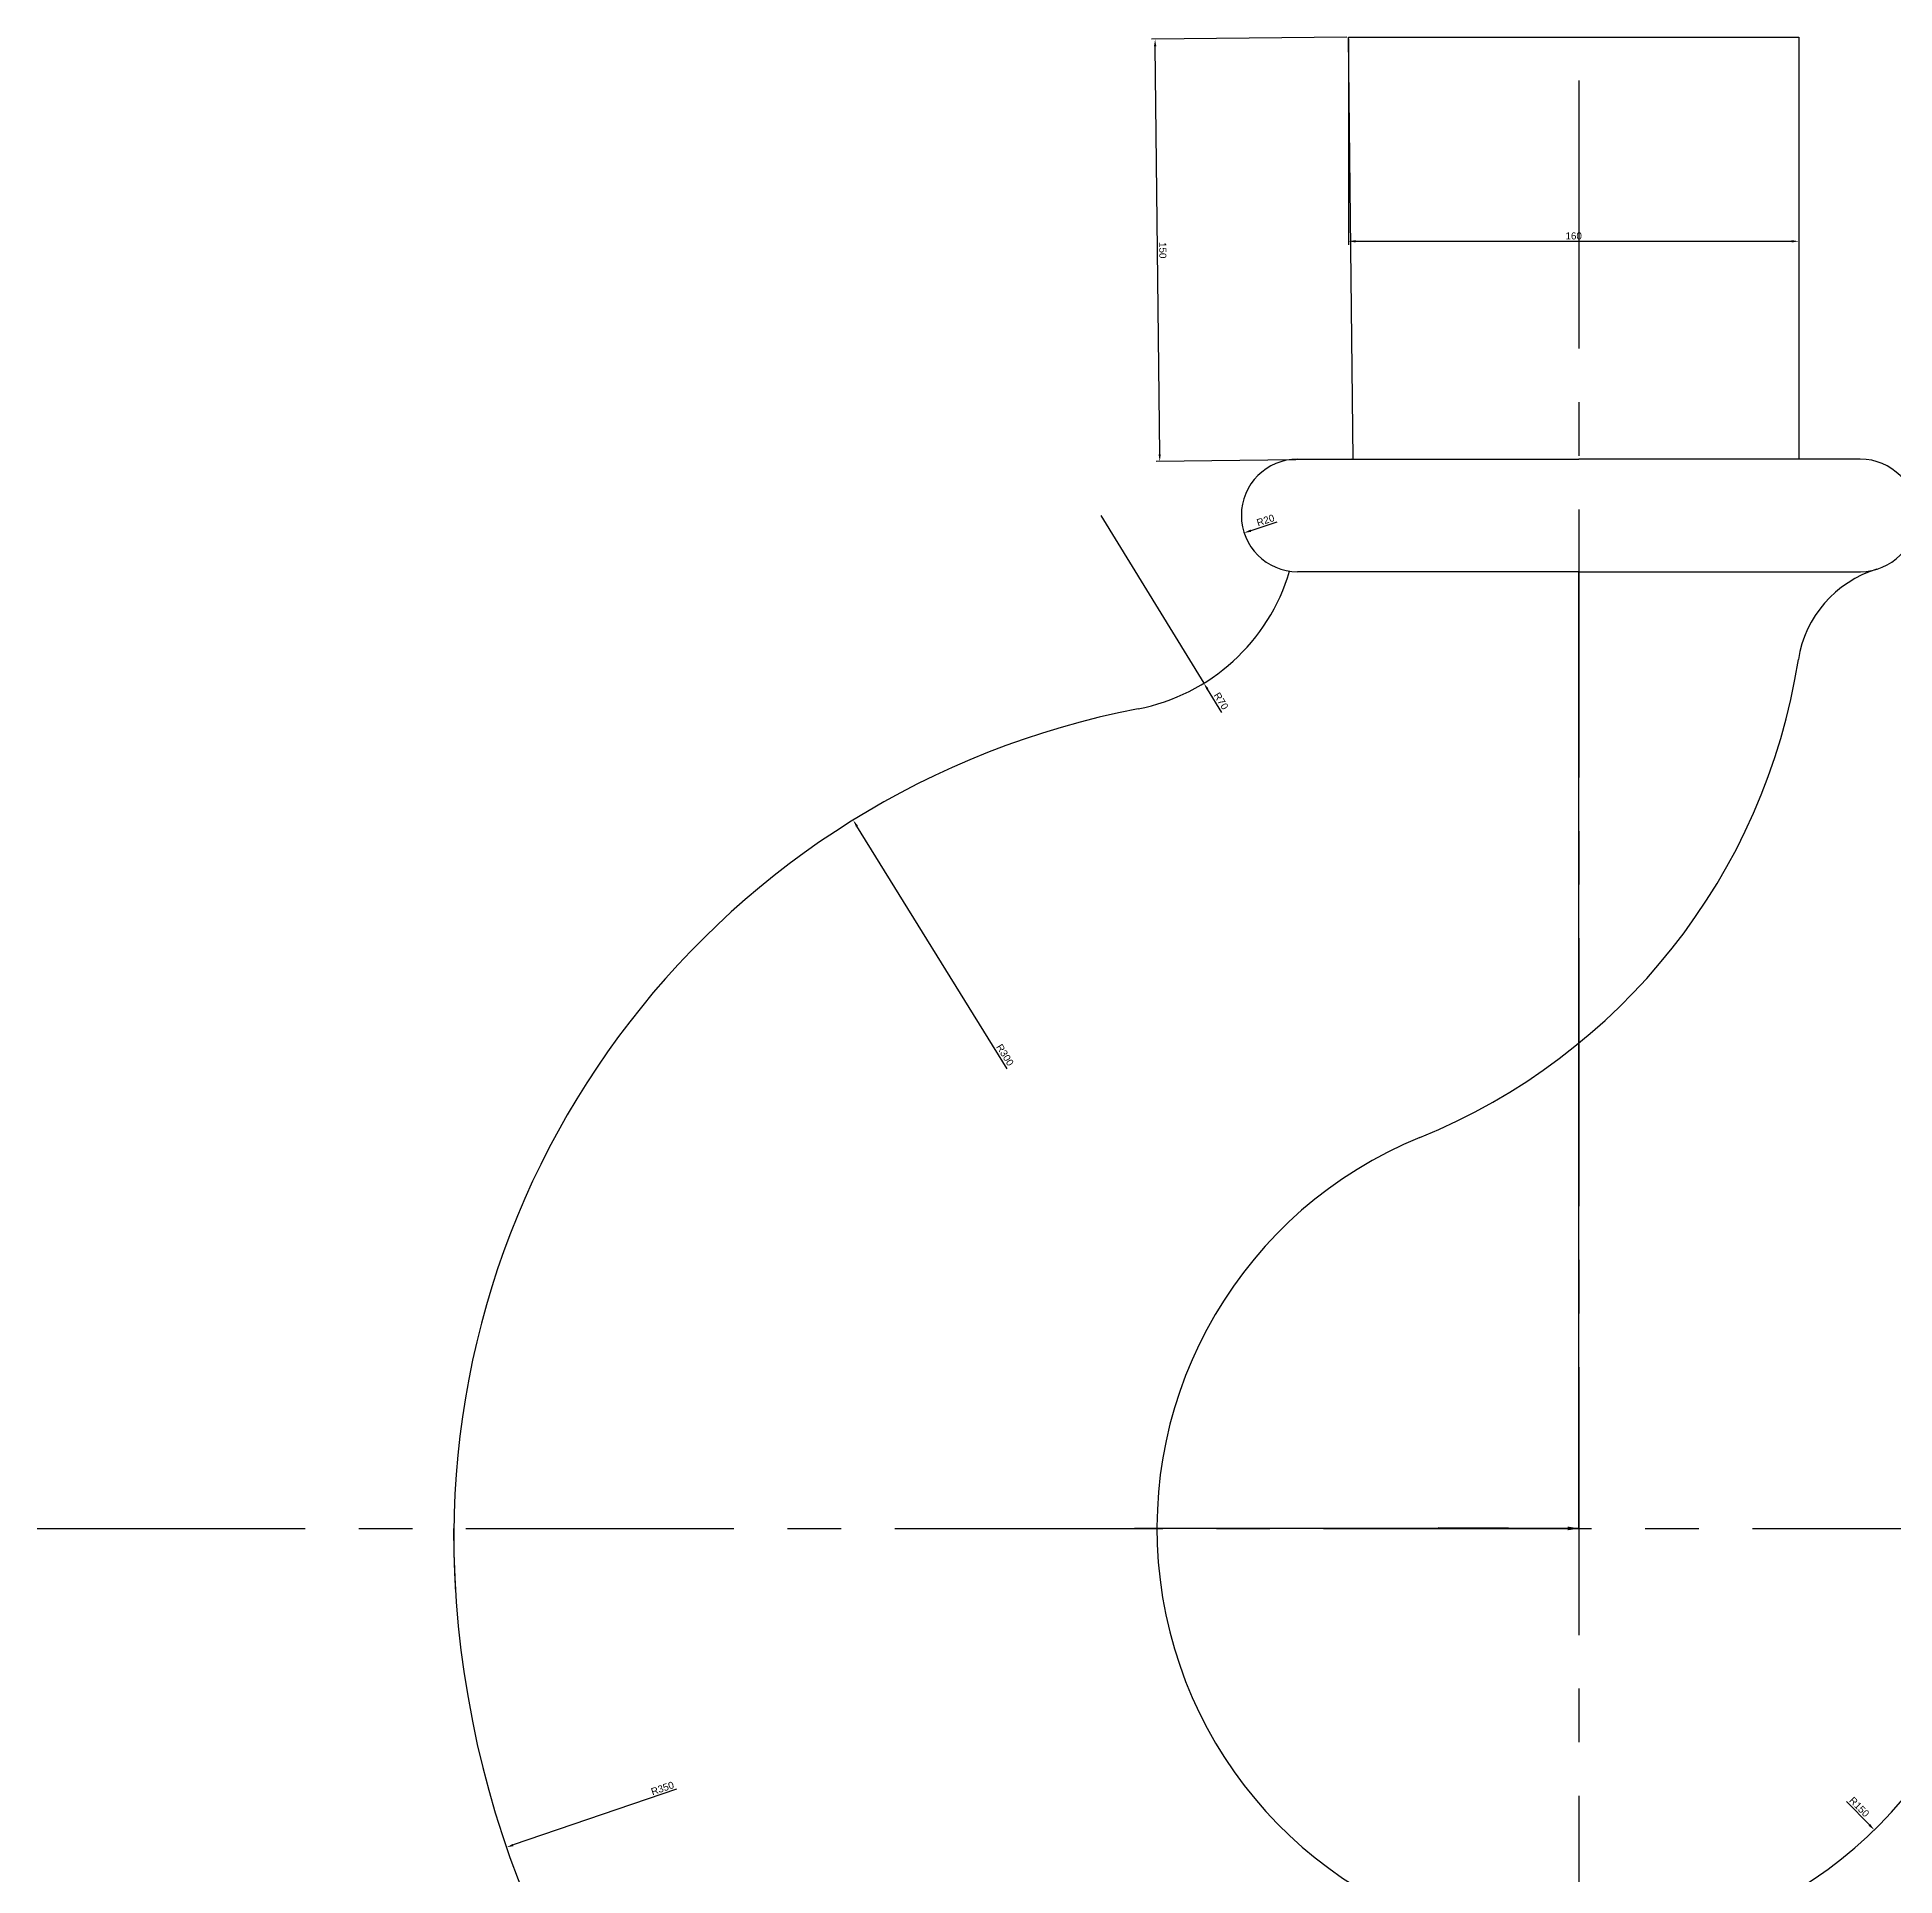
# Model space of a CAD drawing. Header units: millimetres. Extents: x 4948 to 5948, y 1200 to 2215.
# Drawn here: x 4948 to 5609, y 1562 to 2215 of the extents above; entities that cross this region are included whole.
import ezdxf
from ezdxf import colors
from ezdxf.entities.mleader import LeaderData, LeaderLine
from ezdxf.math import Vec2, Vec3

# ---------------------------------------------------------------- set-up
doc = ezdxf.new("R2010")
doc.units = ezdxf.units.MM
doc.header["$LTSCALE"] = 3
doc.linetypes.add('CENTER', pattern=[50.8, 31.75, -6.35, 6.35, -6.35])
doc.layers.add('center', color=7, linetype='CENTER')
doc.styles.get("Standard").update_dxf_attribs({"font": 'arial.ttf'})
doc.dimstyles.new('ISO-25', dxfattribs={"dimtxt": 2.5, "dimasz": 2.5, "dimexe": 1.25, "dimexo": 0.625, "dimtad": 1, "dimtxsty": 'Standard', "dimcen": 2.5, "dimadec": 0, "dimazin": 0, "dimtfac": 1, "dimtmove": 0, "dimatfit": 3, "dimfxl": 1, "dimarcsym": 0})

# ---------------------------------------------------------------- blocks, each defined once
blk = doc.blocks.new('*D1')
at = {"color": 0, "lineweight": -2, "transparency": 16777216}
blk.add_line((5591.32, 1588.27), (5599.47, 1579.95), dxfattribs=at)
at = {"color": 0, "transparency": 16777216}
blk.add_solid([(5599.77, 1580.24), (5599.17, 1579.65), (5601.22, 1578.16)], dxfattribs=at)
at = {"layer": 'Defpoints', "color": 0, "transparency": 16777216}
for p in [(5496.26, 1685.32), (5601.22, 1578.16)]:
    blk.add_point(p, dxfattribs=at)
at = {"color": 0, "transparency": 16777216, "insert": (5595.88, 1586.33), "char_height": 2.5, "attachment_point": 5, "rotation": 314.40571}
blk.add_mtext('R150', dxfattribs=at)
blk = doc.blocks.new('*D2')
at = {"color": 0, "lineweight": -2, "transparency": 16777216}
blk.add_line((5293.07, 1848.72), (5239.63, 1934.93), dxfattribs=at)
at = {"color": 0, "transparency": 16777216}
blk.add_solid([(5239.99, 1935.15), (5239.28, 1934.71), (5238.31, 1937.05)], dxfattribs=at)
at = {"layer": 'Defpoints', "color": 0, "transparency": 16777216}
for p in [(5238.31, 1937.05), (5396.37, 1682.07)]:
    blk.add_point(p, dxfattribs=at)
at = {"color": 0, "transparency": 16777216, "insert": (5292.27, 1853.61), "char_height": 2.5, "attachment_point": 5, "rotation": 301.79246}
blk.add_mtext('R300', dxfattribs=at)
blk = doc.blocks.new('*D3')
at = {"color": 0, "lineweight": -2, "transparency": 16777216}
blk.add_line((5175.47, 1592.65), (5117.48, 1572.81), dxfattribs=at)
at = {"color": 0, "transparency": 16777216}
blk.add_solid([(5117.34, 1573.2), (5117.61, 1572.41), (5115.11, 1572)], dxfattribs=at)
at = {"layer": 'Defpoints', "color": 0, "transparency": 16777216}
for p in [(5446.26, 1685.32), (5115.11, 1572)]:
    blk.add_point(p, dxfattribs=at)
at = {"color": 0, "transparency": 16777216, "insert": (5170.52, 1592.97), "char_height": 2.5, "attachment_point": 5, "rotation": 18.89131}
blk.add_mtext('R350', dxfattribs=at)
blk = doc.blocks.new('*D4')
at = {"color": 0, "lineweight": -2, "transparency": 16777216}
for p, q in [((5326.27, 2045.36), (5362.93, 1985.73)), ((5369.33, 1975.33), (5364.24, 1983.6))]:
    blk.add_line(p, q, dxfattribs=at)
at = {"color": 0, "transparency": 16777216}
blk.add_solid([(5364.59, 1983.82), (5363.88, 1983.38), (5362.93, 1985.73)], dxfattribs=at)
at = {"layer": 'Defpoints', "color": 0, "transparency": 16777216}
for p in [(5326.27, 2045.36), (5362.93, 1985.73)]:
    blk.add_point(p, dxfattribs=at)
at = {"color": 0, "transparency": 16777216, "insert": (5369.06, 1979.4), "char_height": 2.5, "attachment_point": 5, "rotation": 301.58167}
blk.add_mtext('R70', dxfattribs=at)
blk = doc.blocks.new('*D5')
at = {"color": 0, "lineweight": -2, "transparency": 16777216}
for p, q in [((5414.38, 2214.73), (5414.38, 2141.54)), ((5574.38, 2214.7), (5574.38, 2141.54)), ((5416.88, 2142.79), (5571.88, 2142.79))]:
    blk.add_line(p, q, dxfattribs=at)
at = {"color": 0, "transparency": 16777216}
for points in [[(5416.88, 2143.21), (5416.88, 2142.38), (5414.38, 2142.79)], [(5571.88, 2143.21), (5571.88, 2142.38), (5574.38, 2142.79)]]:
    blk.add_solid(points, dxfattribs=at)
at = {"layer": 'Defpoints', "color": 0, "transparency": 16777216}
for p in [(5414.38, 2215.35), (5574.38, 2215.32), (5574.38, 2142.79)]:
    blk.add_point(p, dxfattribs=at)
at = {"color": 0, "transparency": 16777216, "insert": (5494.38, 2144.7), "char_height": 2.5, "attachment_point": 5}
blk.add_mtext('160', dxfattribs=at)
blk = doc.blocks.new('*D6')
at = {"color": 0, "lineweight": -2, "transparency": 16777216}
for p, q in [((5413.76, 2215.35), (5344.35, 2214.58)), ((5347.24, 2067.1), (5345.63, 2212.09)), ((5415.42, 2065.36), (5346.01, 2064.59))]:
    blk.add_line(p, q, dxfattribs=at)
at = {"color": 0, "transparency": 16777216}
for points in [[(5346.04, 2212.1), (5345.21, 2212.09), (5345.6, 2214.59)], [(5347.65, 2067.11), (5346.82, 2067.1), (5347.26, 2064.6)]]:
    blk.add_solid(points, dxfattribs=at)
at = {"layer": 'Defpoints', "color": 0, "transparency": 16777216}
for p in [(5345.6, 2214.59), (5414.38, 2215.35), (5416.05, 2065.36)]:
    blk.add_point(p, dxfattribs=at)
at = {"color": 0, "transparency": 16777216, "insert": (5348.33, 2139.62), "char_height": 2.5, "attachment_point": 5, "rotation": 270.63615}
blk.add_mtext('150', dxfattribs=at)
blk = doc.blocks.new('*D7')
at = {"color": 0, "lineweight": -2, "transparency": 16777216}
blk.add_line((5388.87, 2042.95), (5379.63, 2039.94), dxfattribs=at)
at = {"color": 0, "transparency": 16777216}
blk.add_solid([(5379.5, 2040.34), (5379.76, 2039.55), (5377.25, 2039.17)], dxfattribs=at)
at = {"layer": 'Defpoints', "color": 0, "transparency": 16777216}
for p in [(5396.27, 2045.36), (5377.25, 2039.17)]:
    blk.add_point(p, dxfattribs=at)
at = {"color": 0, "transparency": 16777216, "insert": (5384.85, 2043.64), "char_height": 2.5, "attachment_point": 5, "rotation": 18.05055}
blk.add_mtext('R20', dxfattribs=at)

msp = doc.modelspace()

# ---------------------------------------------------------------- linework, layer by layer
for p, q in [((5416.048, 2065.365), (5414.383, 2215.354)), ((5414.383, 2215.354), (5574.383, 2215.354)), ((5574.383, 2215.354), (5574.354, 2065.365)), ((5396.27, 2065.365), (5496.262, 2065.365)), ((5596.253, 2065.365), (5496.262, 2065.365)), ((5496.262, 2025.321), (5396.262, 2025.365)), ((5496.262, 2025.321), (5596.262, 2025.365)), ((5496.262, 1685.321), (5496.262, 2025.321)), ((5496.262, 1685.321), (5446.262, 1685.512))]:
    msp.add_line(p, q)
for centre, radius, start, end in [((5396.27, 2045.365), 20, 90, 269.974635), ((5596.253, 2045.365), 20, 270.025365, 90), ((5326.27, 2045.365), 70, 280.920799, 343.573579), ((5613.769, 1987.979), 40, 106.973815, 171.131402), ((5356.877, 2028.062), 220, 292.130318, 351.131402), ((5396.368, 1682.066), 300, 100.920799, 183.732632), ((5496.262, 1685.321), 150, 112.130318, 336.69421), ((5446.262, 1685.321), 350, 180, 354.982014)]:
    msp.add_arc(centre, radius, start, end)
at = {"layer": 'center'}
for p, q in [((5496.262, 2199.892), (5496.262, 1199.892)), ((4948.282, 1685.321), (5948.282, 1685.321))]:
    msp.add_line(p, q, dxfattribs=at)

# ---------------------------------------------------------------- dimensions: what is measured, and where the dimension line sits
dim = msp.add_aligned_dim(p1=(5416.048, 2065.365), p2=(5414.383, 2215.354), distance=68.789, dimstyle='ISO-25')
dim.commit()
dim.dimension.update_dxf_attribs({"geometry": '*D6', "text_midpoint": (5348.332, 2139.617)})
dim = msp.add_linear_dim(base=(5574.383, 2142.794), p1=(5414.383, 2215.354), p2=(5574.383, 2215.323), dimstyle='ISO-25')
dim.commit()
dim.dimension.update_dxf_attribs({"geometry": '*D5', "text_midpoint": (5494.383, 2144.696)})
dim = msp.add_radius_dim(center=(5326.27, 2045.365), mpoint=(5362.93, 1985.732), dimstyle='ISO-25')
dim.commit()
dim.dimension.update_dxf_attribs({"geometry": '*D4', "text_midpoint": (5369.058, 1979.395)})
for center, mpoint, picture, middle in [((5396.27, 2045.365), (5377.255, 2039.168), '*D7', (5385.439, 2041.835)), ((5396.368, 1682.066), (5238.314, 1937.054), '*D2', (5290.657, 1852.61)), ((5446.262, 1685.321), (5115.115, 1572), '*D3', (5171.134, 1591.17)), ((5496.262, 1685.321), (5601.222, 1578.16), '*D1', (5594.519, 1585.003))]:
    dim = msp.add_radius_dim(center=center, mpoint=mpoint, dimstyle='ISO-25')
    dim.commit()
    dim.dimension.update_dxf_attribs({"geometry": picture, "text_midpoint": middle, "dimtype": 164})

# ---------------------------------------------------------------- leaders
ml = msp.add_multileader_mtext('Standard')
ml.set_content('', color=256)
ml.set_leader_properties()
ml.build(insert=Vec2(0, 0))
ctx = ml.context
ctx.base_point, ctx.plane_origin = Vec3(5334.262, 1685.321), Vec3(5496.262, 1685.321)
ctx.text_align_type = 2
notes = []
notes.append((ctx, [(0, (1, 1, 0), (5346.262, 1685.321), (-1, 0), 8, [(0, [(5496.262, 1685.321)], 0, [])])]))
ctx.mtext.insert, ctx.mtext.alignment, ctx.mtext.flow_direction = Vec3(5336.262, 1687.321), 3, 5
for ctx, leaders in notes:
    for number, flags, end, landing, length, lines in leaders:
        leader = LeaderData()
        leader.index, (leader.has_last_leader_line, leader.has_dogleg_vector, leader.attachment_direction) = number, flags
        leader.last_leader_point, leader.dogleg_vector, leader.dogleg_length = Vec3(end), Vec3(landing), length
        for number, points, colour, breaks in lines:
            line = LeaderLine()
            line.index, line.vertices, line.color, line.breaks = number, Vec3.list(points), colors.encode_raw_color(colour), breaks
            leader.lines.append(line)
        ctx.leaders.append(leader)

doc.saveas('drawing.dxf')
